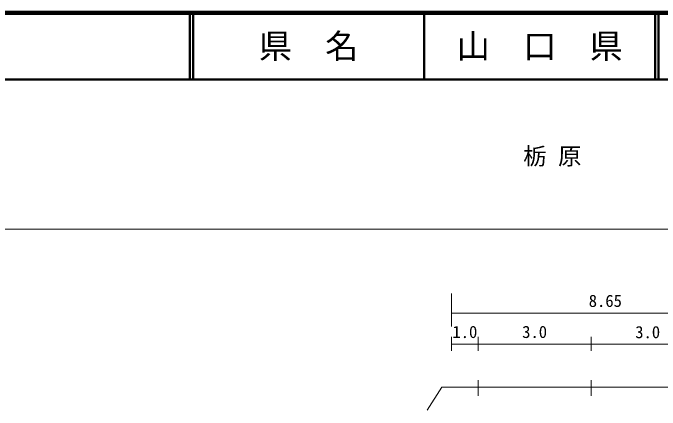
# Model space of a CAD drawing. Units: millimetres, scale not verified. Extents: x 40000 to 680000, y 20000 to 380000.
# Drawn here: x 271176 to 368476, y 320262 to 380000 of the extents above; entities that cross this region are included whole.
import ezdxf
from ezdxf.enums import TextEntityAlignment as Align

# ---------------------------------------------------------------- set-up
doc = ezdxf.new("R2010")
doc.units = ezdxf.units.MM
doc.header["$LTSCALE"] = 1000
for name, color, linetype, lineweight in [('M-TTL', 7, 'Continuous', 13), ('M-TTL-LINE', 7, 'Continuous', 13), ('M-TTL-TXT', 2, 'Continuous', 13)]:
    doc.layers.add(name, color=color, linetype=linetype, lineweight=lineweight)
doc.styles.add('ＭＳ ゴシック', font='')
doc.styles.get('ＭＳ ゴシック').set_extended_font_data('MS Gothic')

msp = doc.modelspace()

# ---------------------------------------------------------------- linework, layer by layer
at = {"layer": 'M-TTL', "color": 2, "lineweight": 140}
msp.add_line((680000, 380000), (40000, 380000), dxfattribs=at)
at = {"layer": 'M-TTL'}
for p, q in [((244308, 347474), (565126, 347474)), ((337130, 332833), (337128, 337788)), ((337129, 334833), (382129, 334833)), ((337131, 329163), (337130, 331253)), ((341131, 329177), (341130, 331255)), ((358110, 329169), (358109, 331259)), ((337130, 330176), (341130, 330176)), ((341130, 330176), (358110, 330176)), ((358110, 330176), (375130, 330176)), ((341132, 322396), (341132, 324783)), ((358132, 322397), (358132, 324784)), ((333443, 320262), (335640, 323703)), ((383632, 323703), (335640, 323703))]:
    msp.add_line(p, q, dxfattribs=at)
at = {"layer": 'M-TTL-LINE', "lineweight": 50}
for p, q in [((297750, 380000), (297750, 370000)), ((298250, 380000), (298250, 370000)), ((333000, 380000), (333000, 370000)), ((367750, 380000), (367750, 370000)), ((368250, 380000), (368250, 370000)), ((40000, 370000), (680000, 370000))]:
    msp.add_line(p, q, dxfattribs=at)

# ---------------------------------------------------------------- texts
at = {"layer": 'M-TTL', "style": 'ＭＳ ゴシック'}
msp.add_text('栃 原', height=2566, dxfattribs=at).set_placement((347896, 358460), align=Align.MIDDLE_LEFT)
for s, p in [('8.65', (357754, 335226)), ('1.0', (337256, 330550)), ('3.0', (347745, 330553)), ('3.0', (364745, 330521))]:
    msp.add_text(s, height=1833, rotation=0.015, dxfattribs=at).set_placement(p, align=Align.BOTTOM_LEFT)
at = {"layer": 'M-TTL-TXT', "color": 7, "style": 'ＭＳ ゴシック'}
for s, p in [('県\u3000名', (315625, 375000)), ('山\u3000口\u3000県', (350375, 375000))]:
    msp.add_text(s, height=3666, dxfattribs=at).set_placement(p, align=Align.MIDDLE_CENTER)

doc.saveas('drawing.dxf')
